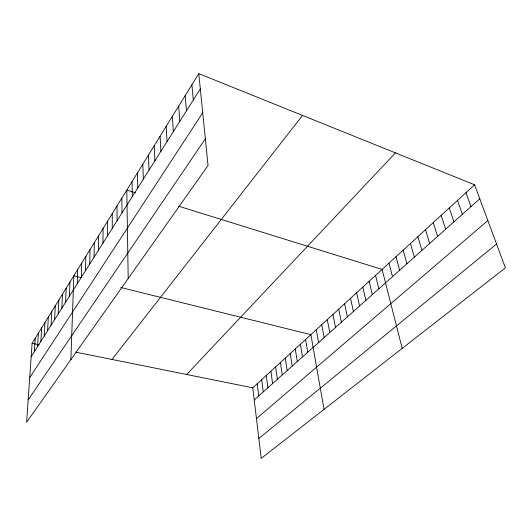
<?xml version="1.0" encoding="UTF-8"?>
<svg xmlns="http://www.w3.org/2000/svg" width="532" height="532" viewBox="0 0 532 532"><rect width="100%" height="100%" fill="white"/><g stroke="black" fill="none" stroke-linecap="round" stroke-linejoin="round"><path stroke-width="0.8" d="M107.564 235.789L107.617 221.132M102.955 243.084L103.075 228.481M98.453 250.22L98.633 235.669M94.038 257.209L94.277 242.712M89.722 264.052L90.014 249.614M85.492 270.748L85.838 256.371M81.349 277.312L81.748 262.988M77.293 283.736L77.745 269.471M70.876 359.632L73.815 275.835L81.589 277.764M69.419 296.211L69.958 282.066M65.596 302.262L66.181 288.178M61.852 308.201L62.477 294.169M58.174 314.02L58.846 300.055M54.577 319.725L55.281 305.82M51.039 325.325L51.784 311.486M47.567 330.824L48.352 317.039M44.163 336.217L44.981 322.492M40.824 341.511L41.669 327.845M37.539 346.704L38.424 333.105M34.321 351.805L35.232 338.272M198.775 73.616L32.093 343.346L26.6 422.302L208.032 165.519L198.775 73.616L474.591 184.777L505.4 267.849L261.219 458.385L252.773 387.821L474.591 184.777M31.155 356.819L200.311 88.871M29.706 377.634L202.719 112.777M28.163 399.884L205.339 138.799M111.986 359.446L302.528 115.431M186.685 374.501L395.462 152.89M254.223 399.958L479.784 198.788M256.457 418.624L487.864 220.567M258.831 438.481L496.562 244.022M32.093 343.346L39.049 344.743M75.83 352.157L252.773 387.821M120.724 287.473L310.861 334.648L324.061 409.347M135.514 192.797L126.796 190.09L128.192 278.522M178.486 206.157L382.102 269.438L402.192 348.387M465.959 192.677L470.98 206.649M457.513 200.411L462.361 214.33M449.254 207.972L453.929 221.851M441.161 215.38L445.676 229.212M433.241 222.629L437.603 236.414M425.48 229.731L429.696 243.463M417.879 236.687L421.949 250.373M410.438 243.503L414.368 257.136M403.143 250.18L406.933 263.766M395.988 256.73L399.652 270.256M388.978 263.147L392.516 276.627M375.552 275.43L378.857 288.803M369.128 281.315L372.32 294.635M362.824 287.087L365.903 300.354M356.626 292.76L359.612 305.973M350.548 298.326L353.428 311.486M344.576 303.792L347.356 316.899M338.704 309.159L341.398 322.212M332.946 314.439L335.539 327.439M327.28 319.619L329.787 332.567M321.714 324.72L324.134 337.607M316.241 329.727L318.582 342.561M305.574 339.489L307.755 352.217M300.374 344.251L302.475 356.925M295.26 348.932L297.288 361.547M290.233 353.534L292.188 366.102M285.278 358.063L287.167 370.578M280.411 362.518L282.233 374.98M275.623 366.907L277.378 379.309M270.908 371.223L272.597 383.572M266.266 375.472L267.895 387.768M261.697 379.649L263.267 391.891M257.202 383.765L258.712 395.954M191.899 84.741L193.296 99.983M185.203 95.574L186.466 110.796M178.685 106.127L179.823 121.329M172.328 116.408L173.346 131.584M166.137 126.43L167.035 141.579M160.092 136.205L160.89 151.321M154.207 145.741L154.892 160.817M148.455 155.038L149.046 170.08M142.849 164.115L143.341 179.111M137.369 172.98L137.775 187.936M132.022 181.638L132.335 196.541M121.841 198.11L122.001 212.92M116.993 205.951L117.08 220.714M112.252 213.625L112.265 228.334"/></g></svg>
